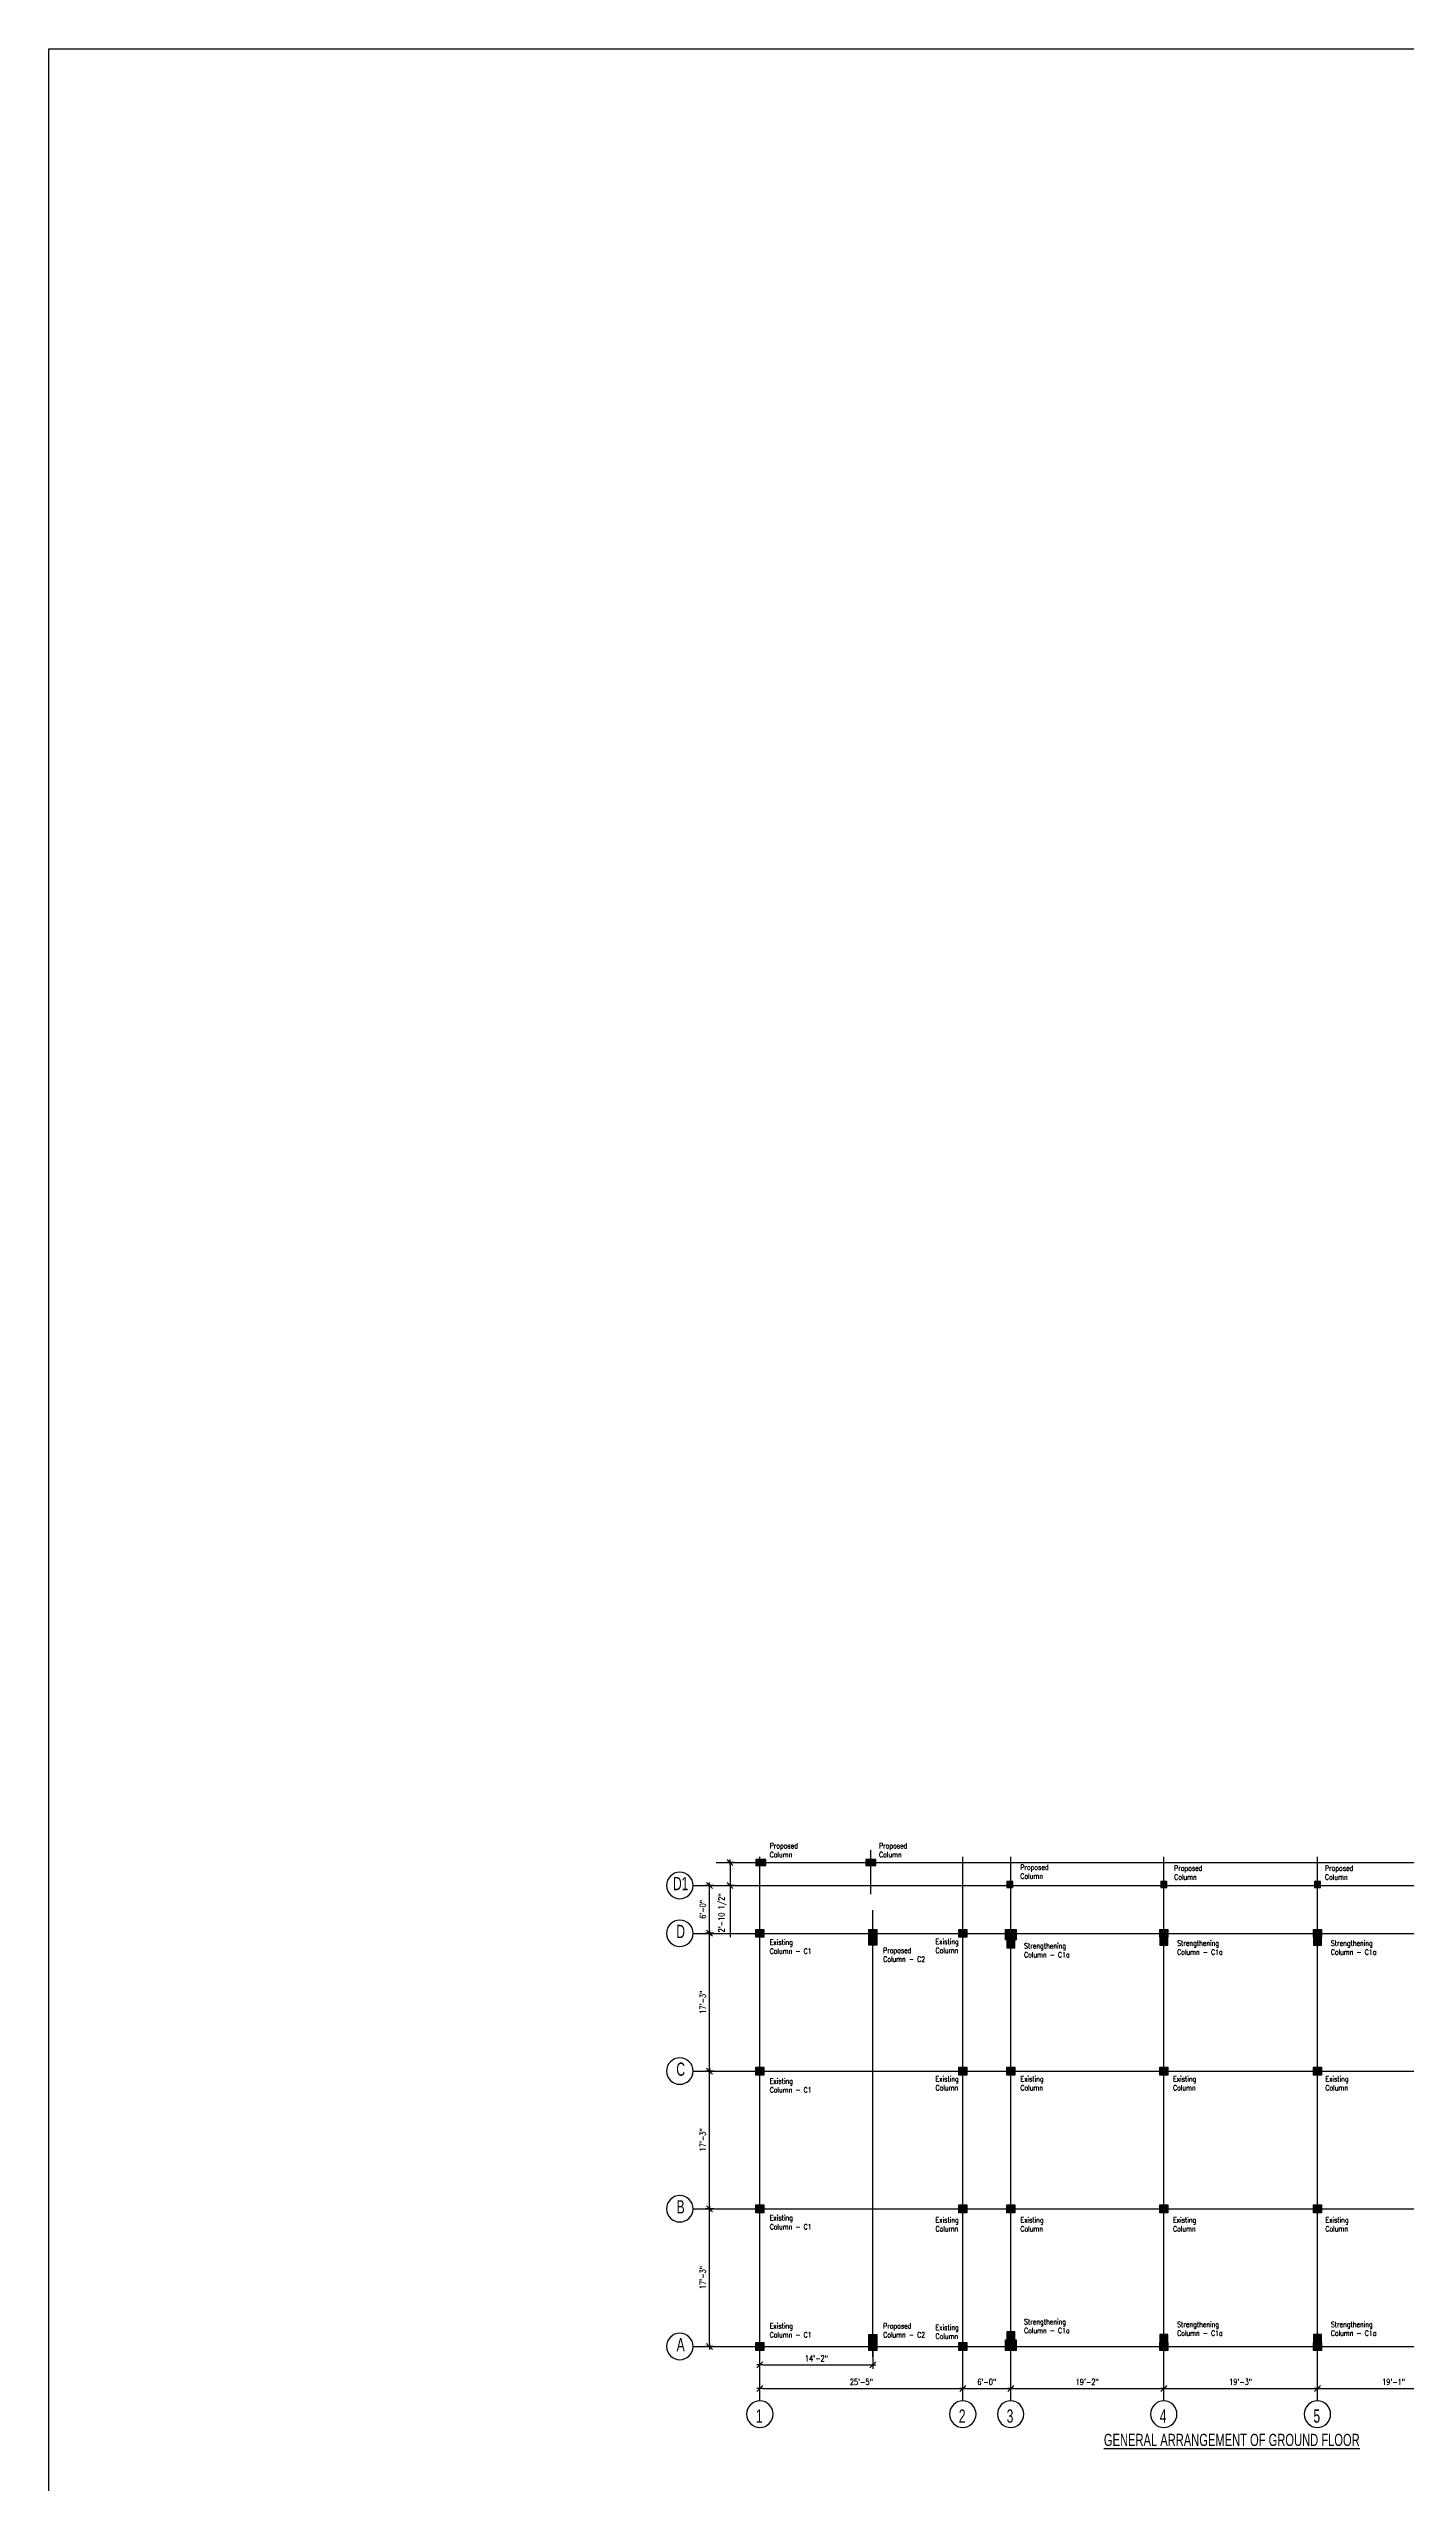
# Model space of a CAD drawing. Extents: x -95606 to 113309, y -42160 to -940.
# Drawn here: x -34075 to -32035, y -19478 to -15818 of the extents above; entities that cross this region are included whole.
import ezdxf
from ezdxf.enums import TextEntityAlignment as Align

# ---------------------------------------------------------------- set-up
doc = ezdxf.new("R2010")
doc.units = 0
doc.header["$LTSCALE"] = 0.02
doc.header["$MEASUREMENT"] = 0
doc.header["$PDMODE"] = 3
doc.header["$PDSIZE"] = -2
doc.linetypes.add('CENTER', pattern=[50.8, 31.75, -6.35, 6.35, -6.35])
doc.layers.get('0').update_dxf_attribs({"linetype": 'CONTINUOUS'})
doc.layers.get('DEFPOINTS').update_dxf_attribs({"linetype": 'CONTINUOUS'})
for name, color, linetype in [('A-2TEXT', 4, 'CONTINUOUS'), ('COL1', 5, 'CONTINUOUS'), ('COLUMN TEXT', 2, 'CONTINUOUS'), ('dimentions', 8, 'CONTINUOUS'), ('DROP', 7, 'CONTINUOUS'), ('GRID', 8, 'CENTER'), ('HATCH1', 7, 'CONTINUOUS'), ('TEXT-1', 2, 'CONTINUOUS')]:
    doc.layers.add(name, color=color, linetype=linetype)
doc.layers.add('COL HATCH', color=253, linetype='CONTINUOUS', lineweight=5)
doc.styles.add('ROMANS', font='romans.shx', dxfattribs={"width": 0.8})
doc.styles.add('STYLE2', font='arial.ttf', dxfattribs={"width": 0.8})
doc.styles.add('style5', font='romans.shx', dxfattribs={"width": 0.7, "height": 8})
doc.dimstyles.new('TK96', dxfattribs={"dimscale": 96, "dimtxt": 0.09375, "dimasz": 0.046875, "dimexe": 0.0625, "dimexo": 0.015625, "dimgap": 0.046875, "dimtad": 1, "dimzin": 11, "dimdsep": 46, "dimlunit": 4, "dimtxsty": 'ROMANS', "dimblk1": 'TK1', "dimblk2": 'TK1', "dimsah": 1, "dimcen": 0.09375, "dimclrd": 1, "dimclre": 1, "dimclrt": 2, "dimadec": 0, "dimazin": 0, "dimtfac": 1, "dimtofl": 0, "dimtmove": 0, "dimatfit": 3, "dimldrblk": 'TK1', "dimfxl": 1, "dimfrac": 2, "dimtolj": 1, "dimtzin": 9, "dimarcsym": 0})

# ---------------------------------------------------------------- blocks, each defined once
blk = doc.blocks.new('GRID')
at = {"color": 1, "linetype": 'Continuous'}
blk.add_circle((0, 0), 19.9, dxfattribs=at)
at = {"layer": 'A-2TEXT', "linetype": 'Continuous', "style": 'STYLE2', "width": 0.65}
blk.add_attdef('A', text='', height=19.9, rotation=359.9735, dxfattribs=at).set_placement((-1, -7.1), align=Align.CENTER)
blk = doc.blocks.new('TK1')
at = {"color": 4, "linetype": 'Continuous'}
blk.add_line((-1, -1), (1, 1), dxfattribs=at)
at = {"color": 1, "linetype": 'ByBlock'}
blk.add_line((-1, 0), (1, 0), dxfattribs=at)
blk = doc.blocks.new('*D896')
at = {"layer": 'DEFPOINTS', "color": 0, "lineweight": -2, "transparency": 16777216}
for p in [(-33082, -19065.1), (-33074.1, -19065.1), (-33074.1, -19272.1)]:
    blk.add_point(p, dxfattribs=at)
at = {"layer": 'dimentions', "color": 1, "linetype": 'Continuous', "lineweight": -2, "transparency": 16777216}
for p, q in [((-33075.6, -19065.1), (-33088, -19065.1)), ((-33082, -19267.6), (-33082, -19069.6)), ((-33075.6, -19272.1), (-33088, -19272.1))]:
    blk.add_line(p, q, dxfattribs=at)
at = {"layer": 'dimentions', "color": 1, "lineweight": -2, "transparency": 16777216, "xscale": 4.5, "yscale": 4.5, "zscale": 4.5}
for p, rotation in [((-33082, -19065.1), 90), ((-33082, -19272.1), 270)]:
    blk.add_blockref('TK1', p, dxfattribs=dict(at, rotation=rotation))
at = {"layer": 'dimentions', "color": 2, "transparency": 16777216, "insert": (-33091.9, -19168.6), "char_height": 9, "attachment_point": 5, "rotation": 90, "style": 'ROMANS'}
blk.add_mtext('\\A1;17\'-3"', dxfattribs=at)
blk = doc.blocks.new('*D897')
at = {"layer": 'DEFPOINTS', "color": 0, "lineweight": -2, "transparency": 16777216}
for p in [(-33082, -18858.1), (-33074.1, -18858.1), (-33074.1, -19065.1)]:
    blk.add_point(p, dxfattribs=at)
at = {"layer": 'dimentions', "color": 1, "linetype": 'Continuous', "lineweight": -2, "transparency": 16777216}
for p, q in [((-33075.6, -18858.1), (-33088, -18858.1)), ((-33082, -19060.6), (-33082, -18862.6)), ((-33075.6, -19065.1), (-33088, -19065.1))]:
    blk.add_line(p, q, dxfattribs=at)
at = {"layer": 'dimentions', "color": 1, "lineweight": -2, "transparency": 16777216, "xscale": 4.5, "yscale": 4.5, "zscale": 4.5}
for p, rotation in [((-33082, -18858.1), 90), ((-33082, -19065.1), 270)]:
    blk.add_blockref('TK1', p, dxfattribs=dict(at, rotation=rotation))
at = {"layer": 'dimentions', "color": 2, "transparency": 16777216, "insert": (-33091.9, -18961.6), "char_height": 9, "attachment_point": 5, "rotation": 90, "style": 'ROMANS'}
blk.add_mtext('\\A1;17\'-3"', dxfattribs=at)
blk = doc.blocks.new('*D898')
at = {"layer": 'DEFPOINTS', "color": 0, "lineweight": -2, "transparency": 16777216}
for p in [(-33082, -18651.1), (-33074.1, -18651.1), (-33074.1, -18858.1)]:
    blk.add_point(p, dxfattribs=at)
at = {"layer": 'dimentions', "color": 1, "linetype": 'Continuous', "lineweight": -2, "transparency": 16777216}
for p, q in [((-33075.6, -18651.1), (-33088, -18651.1)), ((-33082, -18853.6), (-33082, -18655.6)), ((-33075.6, -18858.1), (-33088, -18858.1))]:
    blk.add_line(p, q, dxfattribs=at)
at = {"layer": 'dimentions', "color": 1, "lineweight": -2, "transparency": 16777216, "xscale": 4.5, "yscale": 4.5, "zscale": 4.5}
for p, rotation in [((-33082, -18651.1), 90), ((-33082, -18858.1), 270)]:
    blk.add_blockref('TK1', p, dxfattribs=dict(at, rotation=rotation))
at = {"layer": 'dimentions', "color": 2, "transparency": 16777216, "insert": (-33091.9, -18754.6), "char_height": 9, "attachment_point": 5, "rotation": 90, "style": 'ROMANS'}
blk.add_mtext('\\A1;17\'-3"', dxfattribs=at)
blk = doc.blocks.new('*D899')
at = {"layer": 'DEFPOINTS', "color": 0, "lineweight": -2, "transparency": 16777216}
for p in [(-33082, -18579.1), (-33074.1, -18579.1), (-33074.1, -18651.1)]:
    blk.add_point(p, dxfattribs=at)
at = {"layer": 'dimentions', "color": 1, "linetype": 'Continuous', "lineweight": -2, "transparency": 16777216}
for p, q in [((-33075.6, -18579.1), (-33088, -18579.1)), ((-33082, -18646.6), (-33082, -18583.6)), ((-33075.6, -18651.1), (-33088, -18651.1))]:
    blk.add_line(p, q, dxfattribs=at)
at = {"layer": 'dimentions', "color": 1, "lineweight": -2, "transparency": 16777216, "xscale": 4.5, "yscale": 4.5, "zscale": 4.5}
for p, rotation in [((-33082, -18579.1), 90), ((-33082, -18651.1), 270)]:
    blk.add_blockref('TK1', p, dxfattribs=dict(at, rotation=rotation))
at = {"layer": 'dimentions', "color": 2, "transparency": 16777216, "insert": (-33091.9, -18615.1), "char_height": 9, "attachment_point": 5, "rotation": 90, "style": 'ROMANS'}
blk.add_mtext('\\A1;6\'-0"', dxfattribs=at)
blk = doc.blocks.new('*D900')
at = {"layer": 'DEFPOINTS', "color": 0, "lineweight": -2, "transparency": 16777216}
for p in [(-33051, -18544.6), (-33043.1, -18544.6), (-33043.1, -18579.1)]:
    blk.add_point(p, dxfattribs=at)
at = {"layer": 'dimentions', "color": 1, "linetype": 'Continuous', "lineweight": -2, "transparency": 16777216}
for p, q in [((-33044.6, -18544.6), (-33057, -18544.6)), ((-33051, -18549.1), (-33051, -18574.6)), ((-33044.6, -18579.1), (-33057, -18579.1)), ((-33051, -18579.1), (-33051, -18657.1))]:
    blk.add_line(p, q, dxfattribs=at)
at = {"layer": 'dimentions', "color": 1, "lineweight": -2, "transparency": 16777216, "xscale": 4.5, "yscale": 4.5, "zscale": 4.5}
for p, rotation in [((-33051, -18544.6), 90), ((-33051, -18579.1), 270)]:
    blk.add_blockref('TK1', p, dxfattribs=dict(at, rotation=rotation))
at = {"layer": 'dimentions', "color": 2, "transparency": 16777216, "insert": (-33062.4, -18620.4), "char_height": 9, "attachment_point": 5, "rotation": 90, "style": 'ROMANS'}
blk.add_mtext('\\A1;2\'-10 1/2"', dxfattribs=at)
blk = doc.blocks.new('*D901')
at = {"layer": 'DEFPOINTS', "color": 0, "lineweight": -2, "transparency": 16777216}
for p in [(-33006.1, -19343.4), (-32701.1, -19335.4), (-32701.1, -19343.4)]:
    blk.add_point(p, dxfattribs=at)
at = {"layer": 'dimentions', "color": 1, "linetype": 'Continuous', "lineweight": -2, "transparency": 16777216}
for p, q in [((-33006.1, -19341.9), (-33006.1, -19329.4)), ((-33001.6, -19335.4), (-32705.6, -19335.4)), ((-32701.1, -19341.9), (-32701.1, -19329.4))]:
    blk.add_line(p, q, dxfattribs=at)
at = {"layer": 'dimentions', "color": 1, "lineweight": -2, "transparency": 16777216, "xscale": 4.5, "yscale": 4.5, "zscale": 4.5, "rotation": 180}
blk.add_blockref('TK1', (-33006.1, -19335.4), dxfattribs=at)
at = {"layer": 'dimentions', "color": 1, "lineweight": -2, "transparency": 16777216, "xscale": 4.5, "yscale": 4.5, "zscale": 4.5}
blk.add_blockref('TK1', (-32701.1, -19335.4), dxfattribs=at)
at = {"layer": 'dimentions', "color": 2, "transparency": 16777216, "insert": (-32853.6, -19325.5), "char_height": 9, "attachment_point": 5, "style": 'ROMANS'}
blk.add_mtext('\\A1;25\'-5"', dxfattribs=at)
blk = doc.blocks.new('*D902')
at = {"layer": 'DEFPOINTS', "color": 0, "lineweight": -2, "transparency": 16777216}
for p in [(-32701.1, -19343.4), (-32629.1, -19335.4), (-32629.1, -19335.4)]:
    blk.add_point(p, dxfattribs=at)
at = {"layer": 'dimentions', "color": 1, "linetype": 'Continuous', "lineweight": -2, "transparency": 16777216}
for p, q in [((-32701.1, -19341.9), (-32701.1, -19329.4)), ((-32696.6, -19335.4), (-32633.6, -19335.4)), ((-32629.1, -19333.9), (-32629.1, -19329.4))]:
    blk.add_line(p, q, dxfattribs=at)
at = {"layer": 'dimentions', "color": 1, "lineweight": -2, "transparency": 16777216, "xscale": 4.5, "yscale": 4.5, "zscale": 4.5, "rotation": 180}
blk.add_blockref('TK1', (-32701.1, -19335.4), dxfattribs=at)
at = {"layer": 'dimentions', "color": 1, "lineweight": -2, "transparency": 16777216, "xscale": 4.5, "yscale": 4.5, "zscale": 4.5}
blk.add_blockref('TK1', (-32629.1, -19335.4), dxfattribs=at)
at = {"layer": 'dimentions', "color": 2, "transparency": 16777216, "insert": (-32665.1, -19325.5), "char_height": 9, "attachment_point": 5, "style": 'ROMANS'}
blk.add_mtext('\\A1;6\'-0"', dxfattribs=at)
blk = doc.blocks.new('*D903')
at = {"layer": 'DEFPOINTS', "color": 0, "lineweight": -2, "transparency": 16777216}
for p in [(-32629.1, -19335.4), (-32399.1, -19335.4), (-32399.1, -19335.4)]:
    blk.add_point(p, dxfattribs=at)
at = {"layer": 'dimentions', "color": 1, "linetype": 'Continuous', "lineweight": -2, "transparency": 16777216}
for p, q in [((-32629.1, -19333.9), (-32629.1, -19329.4)), ((-32624.6, -19335.4), (-32403.6, -19335.4)), ((-32399.1, -19333.9), (-32399.1, -19329.4))]:
    blk.add_line(p, q, dxfattribs=at)
at = {"layer": 'dimentions', "color": 1, "lineweight": -2, "transparency": 16777216, "xscale": 4.5, "yscale": 4.5, "zscale": 4.5, "rotation": 180}
blk.add_blockref('TK1', (-32629.1, -19335.4), dxfattribs=at)
at = {"layer": 'dimentions', "color": 1, "lineweight": -2, "transparency": 16777216, "xscale": 4.5, "yscale": 4.5, "zscale": 4.5}
blk.add_blockref('TK1', (-32399.1, -19335.4), dxfattribs=at)
at = {"layer": 'dimentions', "color": 2, "transparency": 16777216, "insert": (-32514.1, -19325.5), "char_height": 9, "attachment_point": 5, "style": 'ROMANS'}
blk.add_mtext('\\A1;19\'-2"', dxfattribs=at)
blk = doc.blocks.new('*D904')
at = {"layer": 'DEFPOINTS', "color": 0, "lineweight": -2, "transparency": 16777216}
for p in [(-32399.1, -19335.4), (-32168.1, -19335.4), (-32168.1, -19335.4)]:
    blk.add_point(p, dxfattribs=at)
at = {"layer": 'dimentions', "color": 1, "linetype": 'Continuous', "lineweight": -2, "transparency": 16777216}
for p, q in [((-32399.1, -19333.9), (-32399.1, -19329.4)), ((-32394.6, -19335.4), (-32172.6, -19335.4)), ((-32168.1, -19333.9), (-32168.1, -19329.4))]:
    blk.add_line(p, q, dxfattribs=at)
at = {"layer": 'dimentions', "color": 1, "lineweight": -2, "transparency": 16777216, "xscale": 4.5, "yscale": 4.5, "zscale": 4.5, "rotation": 180}
blk.add_blockref('TK1', (-32399.1, -19335.4), dxfattribs=at)
at = {"layer": 'dimentions', "color": 1, "lineweight": -2, "transparency": 16777216, "xscale": 4.5, "yscale": 4.5, "zscale": 4.5}
blk.add_blockref('TK1', (-32168.1, -19335.4), dxfattribs=at)
at = {"layer": 'dimentions', "color": 2, "transparency": 16777216, "insert": (-32283.6, -19325.5), "char_height": 9, "attachment_point": 5, "style": 'ROMANS'}
blk.add_mtext('\\A1;19\'-3"', dxfattribs=at)
blk = doc.blocks.new('*D905')
at = {"layer": 'DEFPOINTS', "color": 0, "lineweight": -2, "transparency": 16777216}
for p in [(-32168.1, -19335.4), (-31939.1, -19335.4), (-31939.1, -19335.4)]:
    blk.add_point(p, dxfattribs=at)
at = {"layer": 'dimentions', "color": 1, "linetype": 'Continuous', "lineweight": -2, "transparency": 16777216}
for p, q in [((-32168.1, -19333.9), (-32168.1, -19329.4)), ((-32163.6, -19335.4), (-31943.6, -19335.4)), ((-31939.1, -19333.9), (-31939.1, -19329.4))]:
    blk.add_line(p, q, dxfattribs=at)
at = {"layer": 'dimentions', "color": 1, "lineweight": -2, "transparency": 16777216, "xscale": 4.5, "yscale": 4.5, "zscale": 4.5, "rotation": 180}
blk.add_blockref('TK1', (-32168.1, -19335.4), dxfattribs=at)
at = {"layer": 'dimentions', "color": 1, "lineweight": -2, "transparency": 16777216, "xscale": 4.5, "yscale": 4.5, "zscale": 4.5}
blk.add_blockref('TK1', (-31939.1, -19335.4), dxfattribs=at)
at = {"layer": 'dimentions', "color": 2, "transparency": 16777216, "insert": (-32053.6, -19325.5), "char_height": 9, "attachment_point": 5, "style": 'ROMANS'}
blk.add_mtext('\\A1;19\'-1"', dxfattribs=at)
blk = doc.blocks.new('*D909')
at = {"layer": 'DEFPOINTS', "color": 0, "lineweight": -2, "transparency": 16777216}
for p in [(-32836.1, -19277.7), (-33006.1, -19308), (-32836.1, -19300)]:
    blk.add_point(p, dxfattribs=at)
at = {"layer": 'dimentions', "color": 1, "linetype": 'Continuous', "lineweight": -2, "transparency": 16777216}
for p, q in [((-32836.1, -19279.2), (-32836.1, -19306)), ((-33006.1, -19306.5), (-33006.1, -19294)), ((-33001.6, -19300), (-32840.6, -19300))]:
    blk.add_line(p, q, dxfattribs=at)
at = {"layer": 'dimentions', "color": 1, "lineweight": -2, "transparency": 16777216, "xscale": 4.5, "yscale": 4.5, "zscale": 4.5, "rotation": 180}
blk.add_blockref('TK1', (-33006.1, -19300), dxfattribs=at)
at = {"layer": 'dimentions', "color": 1, "lineweight": -2, "transparency": 16777216, "xscale": 4.5, "yscale": 4.5, "zscale": 4.5}
blk.add_blockref('TK1', (-32836.1, -19300), dxfattribs=at)
at = {"layer": 'dimentions', "color": 2, "transparency": 16777216, "insert": (-32921.1, -19290.2), "char_height": 9, "attachment_point": 5, "style": 'ROMANS'}
blk.add_mtext('\\A1;14\'-2"', dxfattribs=at)

msp = doc.modelspace()

# ---------------------------------------------------------------- hatches: boundary and pattern name
at = {"layer": 'COL HATCH'}
for points in [[(-32997.146, -18549.141), (-32997.146, -18540.141), (-33012.146, -18540.141), (-33012.146, -18549.141)], [(-32831.646, -18549.141), (-32831.646, -18540.141), (-32846.646, -18540.141), (-32846.646, -18549.141)], [(-32635.146, -18582.141), (-32626.146, -18582.141), (-32626.146, -18573.141), (-32635.146, -18573.141)], [(-32635.146, -18582.141), (-32626.146, -18582.141), (-32626.146, -18573.141), (-32635.146, -18573.141)], [(-32403.646, -18582.141), (-32394.646, -18582.141), (-32394.646, -18573.141), (-32403.646, -18573.141)], [(-32172.646, -18582.141), (-32163.646, -18582.141), (-32163.646, -18573.141), (-32172.646, -18573.141)], [(-32172.646, -18582.141), (-32163.646, -18582.141), (-32163.646, -18573.141), (-32172.646, -18573.141)]]:
    msp.add_hatch(color=256, dxfattribs=at).paths.add_polyline_path(points)
at = {"layer": 'COL HATCH', "lineweight": -2}
h = msp.add_hatch(dxfattribs=at)
h.set_pattern_fill('ANSI31', color=256, scale=10)
h.paths.add_polyline_path([(-33012.146, -18645.141), (-33000.146, -18645.141), (-33000.146, -18657.141), (-33012.146, -18657.141)])
at = {"layer": 'COL HATCH'}
h = msp.add_hatch(color=254, dxfattribs=at)
h.dxf.hatch_style = 1
h.set_gradient(color1=(192, 192, 192), color2=(192, 192, 192), tint=1)
h.paths.add_polyline_path([(-32842.146, -18645.141), (-32830.146, -18645.141), (-32830.146, -18669.141), (-32842.146, -18669.141)])
at = {"layer": 'COL HATCH', "lineweight": -2}
h = msp.add_hatch(dxfattribs=at)
h.set_pattern_fill('ANSI31', color=253, scale=10)
h.paths.add_polyline_path([(-32707.146, -18645.141), (-32695.146, -18645.141), (-32695.146, -18657.141), (-32707.146, -18657.141)])
h = msp.add_hatch(dxfattribs=at)
h.set_pattern_fill('ANSI31', color=253, scale=10)
h.paths.add_polyline_path([(-32637.146, -18645.141), (-32621.146, -18645.141), (-32621.146, -18661.141), (-32637.146, -18661.141)])
at = {"layer": 'COL HATCH'}
h = msp.add_hatch(color=254, dxfattribs=at)
h.dxf.hatch_style = 1
h.set_gradient(color1=(192, 192, 192), color2=(192, 192, 192), tint=1)
h.paths.add_polyline_path([(-32635.146, -18661.141), (-32635.146, -18673.141), (-32623.146, -18673.141), (-32623.146, -18661.141)])
at = {"layer": 'COL HATCH', "lineweight": -2}
h = msp.add_hatch(dxfattribs=at)
h.set_pattern_fill('ANSI31', color=253, scale=10)
h.paths.add_polyline_path([(-32405.146, -18645.141), (-32393.146, -18645.141), (-32393.146, -18657.141), (-32405.146, -18657.141)])
at = {"layer": 'COL HATCH'}
h = msp.add_hatch(color=254, dxfattribs=at)
h.dxf.hatch_style = 1
h.set_gradient(color1=(192, 192, 192), color2=(192, 192, 192), tint=1)
h.paths.add_polyline_path([(-32405.146, -18657.141), (-32405.146, -18669.141), (-32393.146, -18669.141), (-32393.146, -18657.141)])
at = {"layer": 'COL HATCH', "lineweight": -2}
h = msp.add_hatch(dxfattribs=at)
h.set_pattern_fill('ANSI31', color=253, scale=10)
h.paths.add_polyline_path([(-32174.146, -18645.141), (-32162.146, -18645.141), (-32162.146, -18657.141), (-32174.146, -18657.141)])
at = {"layer": 'COL HATCH'}
h = msp.add_hatch(color=254, dxfattribs=at)
h.dxf.hatch_style = 1
h.set_gradient(color1=(192, 192, 192), color2=(192, 192, 192), tint=1)
h.paths.add_polyline_path([(-32174.146, -18657.141), (-32174.146, -18669.141), (-32162.146, -18669.141), (-32162.146, -18657.141)])
at = {"layer": 'COL HATCH', "lineweight": -2}
h = msp.add_hatch(dxfattribs=at)
h.set_pattern_fill('ANSI31', color=256, scale=10)
h.paths.add_polyline_path([(-33012.146, -18852.141), (-33000.146, -18852.141), (-33000.146, -18864.141), (-33012.146, -18864.141)])
h = msp.add_hatch(dxfattribs=at)
h.set_pattern_fill('ANSI31', color=253, scale=10)
h.paths.add_polyline_path([(-32707.146, -18852.141), (-32695.146, -18852.141), (-32695.146, -18864.141), (-32707.146, -18864.141)])
h = msp.add_hatch(dxfattribs=at)
h.set_pattern_fill('ANSI31', color=253, scale=10)
h.paths.add_polyline_path([(-32635.146, -18852.141), (-32623.146, -18852.141), (-32623.146, -18864.141), (-32635.146, -18864.141)])
h = msp.add_hatch(dxfattribs=at)
h.set_pattern_fill('ANSI31', color=253, scale=10)
h.paths.add_polyline_path([(-32405.146, -18852.141), (-32393.146, -18852.141), (-32393.146, -18864.141), (-32405.146, -18864.141)])
h = msp.add_hatch(dxfattribs=at)
h.set_pattern_fill('ANSI31', color=253, scale=10)
h.paths.add_polyline_path([(-32174.146, -18852.141), (-32162.146, -18852.141), (-32162.146, -18864.141), (-32174.146, -18864.141)])
h = msp.add_hatch(dxfattribs=at)
h.set_pattern_fill('ANSI31', color=256, scale=10)
h.paths.add_polyline_path([(-33012.146, -19059.141), (-33000.146, -19059.141), (-33000.146, -19071.141), (-33012.146, -19071.141)])
h = msp.add_hatch(dxfattribs=at)
h.set_pattern_fill('ANSI31', color=253, scale=10)
h.paths.add_polyline_path([(-32707.146, -19059.141), (-32695.146, -19059.141), (-32695.146, -19071.141), (-32707.146, -19071.141)])
h = msp.add_hatch(dxfattribs=at)
h.set_pattern_fill('ANSI31', color=253, scale=10)
h.paths.add_polyline_path([(-32635.146, -19059.141), (-32623.146, -19059.141), (-32623.146, -19071.141), (-32635.146, -19071.141)])
h = msp.add_hatch(dxfattribs=at)
h.set_pattern_fill('ANSI31', color=253, scale=10)
h.paths.add_polyline_path([(-32405.146, -19059.141), (-32393.146, -19059.141), (-32393.146, -19071.141), (-32405.146, -19071.141)])
h = msp.add_hatch(dxfattribs=at)
h.set_pattern_fill('ANSI31', color=253, scale=10)
h.paths.add_polyline_path([(-32174.146, -19059.141), (-32162.146, -19059.141), (-32162.146, -19071.141), (-32174.146, -19071.141)])
at = {"layer": 'COL HATCH'}
h = msp.add_hatch(color=254, dxfattribs=at)
h.dxf.hatch_style = 1
h.set_gradient(color1=(192, 192, 192), color2=(192, 192, 192), tint=1)
h.paths.add_polyline_path([(-32635.146, -19250.141), (-32635.146, -19262.141), (-32623.146, -19262.141), (-32623.146, -19250.141)])
at = {"layer": 'COL HATCH', "lineweight": -2}
h = msp.add_hatch(dxfattribs=at)
h.set_pattern_fill('ANSI31', color=256, scale=10)
h.paths.add_polyline_path([(-33012.146, -19266.141), (-33000.146, -19266.141), (-33000.146, -19278.141), (-33012.146, -19278.141)])
at = {"layer": 'COL HATCH'}
h = msp.add_hatch(color=254, dxfattribs=at)
h.dxf.hatch_style = 1
h.set_gradient(color1=(192, 192, 192), color2=(192, 192, 192), tint=1)
h.paths.add_polyline_path([(-32842.146, -19254.141), (-32830.146, -19254.141), (-32830.146, -19278.141), (-32842.146, -19278.141)])
at = {"layer": 'COL HATCH', "lineweight": -2}
h = msp.add_hatch(dxfattribs=at)
h.set_pattern_fill('ANSI31', color=256, scale=10)
h.paths.add_polyline_path([(-32707.146, -19266.141), (-32695.146, -19266.141), (-32695.146, -19278.141), (-32707.146, -19278.141)])
h = msp.add_hatch(dxfattribs=at)
h.set_pattern_fill('ANSI31', color=253, scale=10)
h.paths.add_polyline_path([(-32637.146, -19262.141), (-32621.146, -19262.141), (-32621.146, -19278.141), (-32637.146, -19278.141)])
at = {"layer": 'COL HATCH'}
h = msp.add_hatch(color=254, dxfattribs=at)
h.dxf.hatch_style = 1
h.set_gradient(color1=(192, 192, 192), color2=(192, 192, 192), tint=1)
h.paths.add_polyline_path([(-32405.146, -19254.141), (-32405.146, -19266.141), (-32393.146, -19266.141), (-32393.146, -19254.141)])
at = {"layer": 'COL HATCH', "lineweight": -2}
h = msp.add_hatch(dxfattribs=at)
h.set_pattern_fill('ANSI31', color=253, scale=10)
h.paths.add_polyline_path([(-32405.146, -19266.141), (-32393.146, -19266.141), (-32393.146, -19278.141), (-32405.146, -19278.141)])
at = {"layer": 'COL HATCH'}
h = msp.add_hatch(color=254, dxfattribs=at)
h.dxf.hatch_style = 1
h.set_gradient(color1=(192, 192, 192), color2=(192, 192, 192), tint=1)
h.paths.add_polyline_path([(-32174.146, -19254.141), (-32174.146, -19266.141), (-32162.146, -19266.141), (-32162.146, -19254.141)])
at = {"layer": 'COL HATCH', "lineweight": -2}
h = msp.add_hatch(dxfattribs=at)
h.set_pattern_fill('ANSI31', color=253, scale=10)
h.paths.add_polyline_path([(-32174.146, -19266.141), (-32162.146, -19266.141), (-32162.146, -19278.141), (-32174.146, -19278.141)])

# ---------------------------------------------------------------- linework, layer by layer
at = {"layer": 'COL1'}
for points in [[(-32997.146, -18549.141), (-32997.146, -18540.141), (-33012.146, -18540.141), (-33012.146, -18549.141)], [(-32831.646, -18549.141), (-32831.646, -18540.141), (-32846.646, -18540.141), (-32846.646, -18549.141)], [(-32635.146, -18582.141), (-32626.146, -18582.141), (-32626.146, -18573.141), (-32635.146, -18573.141)], [(-32403.646, -18582.141), (-32394.646, -18582.141), (-32394.646, -18573.141), (-32403.646, -18573.141)], [(-32172.646, -18582.141), (-32163.646, -18582.141), (-32163.646, -18573.141), (-32172.646, -18573.141)], [(-33012.146, -18645.141), (-33000.146, -18645.141), (-33000.146, -18657.141), (-33012.146, -18657.141)], [(-32842.146, -18645.141), (-32830.146, -18645.141), (-32830.146, -18669.141), (-32842.146, -18669.141)], [(-32707.146, -18645.141), (-32695.146, -18645.141), (-32695.146, -18657.141), (-32707.146, -18657.141)], [(-32637.146, -18645.141), (-32621.146, -18645.141), (-32621.146, -18661.141), (-32637.146, -18661.141)], [(-32405.146, -18645.141), (-32393.146, -18645.141), (-32393.146, -18657.141), (-32405.146, -18657.141)], [(-32174.146, -18645.141), (-32162.146, -18645.141), (-32162.146, -18657.141), (-32174.146, -18657.141)], [(-33012.146, -18852.141), (-33000.146, -18852.141), (-33000.146, -18864.141), (-33012.146, -18864.141)], [(-32707.146, -18852.141), (-32695.146, -18852.141), (-32695.146, -18864.141), (-32707.146, -18864.141)], [(-32635.146, -18852.141), (-32623.146, -18852.141), (-32623.146, -18864.141), (-32635.146, -18864.141)], [(-32405.146, -18852.141), (-32393.146, -18852.141), (-32393.146, -18864.141), (-32405.146, -18864.141)], [(-32174.146, -18852.141), (-32162.146, -18852.141), (-32162.146, -18864.141), (-32174.146, -18864.141)], [(-33012.146, -19059.141), (-33000.146, -19059.141), (-33000.146, -19071.141), (-33012.146, -19071.141)], [(-32707.146, -19059.141), (-32695.146, -19059.141), (-32695.146, -19071.141), (-32707.146, -19071.141)], [(-32635.146, -19059.141), (-32623.146, -19059.141), (-32623.146, -19071.141), (-32635.146, -19071.141)], [(-32405.146, -19059.141), (-32393.146, -19059.141), (-32393.146, -19071.141), (-32405.146, -19071.141)], [(-32174.146, -19059.141), (-32162.146, -19059.141), (-32162.146, -19071.141), (-32174.146, -19071.141)], [(-33012.146, -19266.141), (-33000.146, -19266.141), (-33000.146, -19278.141), (-33012.146, -19278.141)], [(-32842.146, -19254.141), (-32830.146, -19254.141), (-32830.146, -19278.141), (-32842.146, -19278.141)], [(-32707.146, -19266.141), (-32695.146, -19266.141), (-32695.146, -19278.141), (-32707.146, -19278.141)], [(-32637.146, -19262.141), (-32621.146, -19262.141), (-32621.146, -19278.141), (-32637.146, -19278.141)], [(-32405.146, -19266.141), (-32393.146, -19266.141), (-32393.146, -19278.141), (-32405.146, -19278.141)], [(-32174.146, -19266.141), (-32162.146, -19266.141), (-32162.146, -19278.141), (-32174.146, -19278.141)]]:
    msp.add_lwpolyline(points, close=True, dxfattribs=at)
for points in [[(-32635.146, -18661.141), (-32635.146, -18673.141), (-32623.146, -18673.141), (-32623.146, -18661.141), (-32635.146, -18661.141)], [(-32405.146, -18657.141), (-32405.146, -18669.141), (-32393.146, -18669.141), (-32393.146, -18657.141), (-32405.146, -18657.141)], [(-32174.146, -18657.141), (-32174.146, -18669.141), (-32162.146, -18669.141), (-32162.146, -18657.141), (-32174.146, -18657.141)], [(-32635.146, -19250.141), (-32635.146, -19262.141), (-32623.146, -19262.141), (-32623.146, -19250.141), (-32635.146, -19250.141)], [(-32405.146, -19254.141), (-32405.146, -19266.141), (-32393.146, -19266.141), (-32393.146, -19254.141), (-32405.146, -19254.141)], [(-32174.146, -19254.141), (-32174.146, -19266.141), (-32162.146, -19266.141), (-32162.146, -19254.141), (-32174.146, -19254.141)]]:
    msp.add_lwpolyline(points, dxfattribs=at)
at = {"layer": 'DROP', "linetype": 'CENTER', "lineweight": -2}
msp.add_lwpolyline([(-34074.971, -15817.993), (-25761.791, -15817.993), (-25761.791, -23111.355), (-34074.971, -23111.355)], close=True, dxfattribs=at)
at = {"layer": 'GRID'}
for p, q in [((-33071.681, -18544.641), (-31348.425, -18544.641)), ((-33006.146, -19354.014), (-33006.146, -18536.185)), ((-32839.146, -18592.164), (-32839.146, -18526.331)), ((-32701.146, -19354.014), (-32701.146, -18536.185)), ((-32629.146, -19354.014), (-32629.146, -18536.185)), ((-32399.146, -19354.014), (-32399.146, -18536.185)), ((-32168.146, -19354.014), (-32168.146, -18536.185)), ((-33106.502, -18579.141), (-31342.425, -18579.141)), ((-32836.146, -19287.527), (-32836.146, -18615.999)), ((-33106.518, -18651.141), (-31342.425, -18651.141)), ((-33106.518, -18858.141), (-31342.425, -18858.141)), ((-33106.518, -19065.141), (-31342.425, -19065.141)), ((-33106.518, -19272.141), (-31342.425, -19272.141))]:
    msp.add_line(p, q, dxfattribs=at)
at = {"layer": 'HATCH1'}
msp.add_lwpolyline([(-32840.646, -18645.141), (-32831.646, -18645.141), (-32831.646, -18654.141), (-32840.646, -18654.141)], close=True, dxfattribs=at)

# ---------------------------------------------------------------- block references
at = {"layer": 'GRID'}
ref = msp.add_blockref('GRID', (-33126.447, -18579.141), dxfattribs=dict(at, xscale=-1))
ref.add_attrib('A', 'D1', dxfattribs={"layer": 'A-2TEXT', "linetype": 'Continuous', "height": 19.9446, "rotation": 0.026452, "style": 'STYLE2', "width": 0.65}).set_placement((-33125.133, -18586.289), align=Align.CENTER)
ref = msp.add_blockref('GRID', (-33126.447, -18651.141), dxfattribs=dict(at, xscale=-1))
ref.add_attrib('A', 'D', dxfattribs={"layer": 'A-2TEXT', "linetype": 'Continuous', "height": 19.945, "rotation": 0.026452, "style": 'STYLE2', "width": 0.65}).set_placement((-33125.133, -18658.289), align=Align.CENTER)
ref = msp.add_blockref('GRID', (-33126.447, -18858.141), dxfattribs=dict(at, xscale=-1))
ref.add_attrib('A', 'C', dxfattribs={"layer": 'A-2TEXT', "linetype": 'Continuous', "height": 19.945, "rotation": 0.026452, "style": 'STYLE2', "width": 0.65}).set_placement((-33125.133, -18865.289), align=Align.CENTER)
ref = msp.add_blockref('GRID', (-33126.447, -19065.141), dxfattribs=dict(at, xscale=-1))
ref.add_attrib('A', 'B', dxfattribs={"layer": 'A-2TEXT', "linetype": 'Continuous', "height": 19.945, "rotation": 0.026452, "style": 'STYLE2', "width": 0.65}).set_placement((-33125.133, -19072.289), align=Align.CENTER)
ref = msp.add_blockref('GRID', (-33126.447, -19272.141), dxfattribs=dict(at, xscale=-1))
ref.add_attrib('A', 'A', dxfattribs={"layer": 'A-2TEXT', "linetype": 'Continuous', "height": 19.945, "rotation": 0.026452, "style": 'STYLE2', "width": 0.65}).set_placement((-33125.133, -19279.289), align=Align.CENTER)
ref = msp.add_blockref('GRID', (-33006.146, -19373.959), dxfattribs=dict(at, xscale=-1, rotation=180))
ref.add_attrib('A', '1', dxfattribs={"layer": 'A-2TEXT', "linetype": 'Continuous', "height": 19.945, "rotation": 0.026452, "style": 'STYLE2', "width": 0.65}).set_placement((-33007.115, -19386.756), align=Align.CENTER)
ref = msp.add_blockref('GRID', (-32701.146, -19373.959), dxfattribs=dict(at, xscale=-1, rotation=180))
ref.add_attrib('A', '2', dxfattribs={"layer": 'A-2TEXT', "linetype": 'Continuous', "height": 19.945, "rotation": 0.026452, "style": 'STYLE2', "width": 0.65}).set_placement((-32702.115, -19386.756), align=Align.CENTER)
ref = msp.add_blockref('GRID', (-32629.146, -19373.959), dxfattribs=dict(at, xscale=-1, rotation=180))
ref.add_attrib('A', '3', dxfattribs={"layer": 'A-2TEXT', "linetype": 'Continuous', "height": 19.945, "rotation": 0.026452, "style": 'STYLE2', "width": 0.65}).set_placement((-32630.115, -19386.756), align=Align.CENTER)
ref = msp.add_blockref('GRID', (-32399.146, -19373.959), dxfattribs=dict(at, xscale=-1, rotation=180))
ref.add_attrib('A', '4', dxfattribs={"layer": 'A-2TEXT', "linetype": 'Continuous', "height": 19.945, "rotation": 0.026452, "style": 'STYLE2', "width": 0.65}).set_placement((-32400.115, -19386.756), align=Align.CENTER)
ref = msp.add_blockref('GRID', (-32168.146, -19373.959), dxfattribs=dict(at, xscale=-1, rotation=180))
ref.add_attrib('A', '5', dxfattribs={"layer": 'A-2TEXT', "linetype": 'Continuous', "height": 19.945, "rotation": 0.026452, "style": 'STYLE2', "width": 0.65}).set_placement((-32169.115, -19386.756), align=Align.CENTER)

# ---------------------------------------------------------------- texts
at = {"layer": 'COLUMN TEXT', "color": 4, "char_height": 8, "attachment_point": 1, "style": 'style5'}
for s, insert, width in [('Proposed Column', (-32991.346, -18515.448), 15.38371), ('Proposed Column', (-32826.966, -18515.448), 15.38371), ('Proposed Column', (-32614.638, -18547.843), 15.38371), ('Proposed Column', (-32383.481, -18549.188), 15.38371), ('Proposed Column', (-32156.717, -18549.177), 15.38371), ('Existing Column - C1', (-32991.346, -18660.531), 60.31503), ('Existing Column ', (-32742.095, -18659.503), 60.31503), ('Strengthening Column - C1a', (-32379.053, -18661.988), 81.88033), ('Strengthening Column - C1a', (-32148.053, -18661.988), 81.88033), ('Proposed Column - C2', (-32820.845, -18672.707), 60.31503), ('Strengthening Column - C1a', (-32609.053, -18665.988), 81.88033), ('Existing Column - C1', (-32991.346, -18869.171), 60.31503), ('Existing Column ', (-32742.095, -18865.941), 60.31503), ('Existing Column ', (-32614.565, -18865.941), 60.31503), ('Existing Column ', (-32385.145, -18865.941), 60.31503), ('Existing Column ', (-32156.146, -18865.941), 60.31503), ('Existing Column - C1', (-32991.346, -19074.868), 60.31503), ('Existing Column ', (-32742.095, -19077.995), 60.31503), ('Existing Column ', (-32614.565, -19077.995), 60.31503), ('Existing Column ', (-32385.145, -19077.995), 60.31503), ('Existing Column ', (-32156.146, -19077.995), 60.31503), ('Existing Column - C1', (-32991.346, -19237.276), 60.31503), ('Proposed Column - C2', (-32820.845, -19237.276), 60.31503), ('Existing Column ', (-32742.095, -19239.515), 60.31503), ('Strengthening Column - C1a', (-32609.053, -19230.929), 81.88033), ('Strengthening Column - C1a', (-32379.053, -19234.929), 81.88033), ('Strengthening Column - C1a', (-32148.053, -19234.929), 81.88033)]:
    msp.add_mtext(s, dxfattribs=dict(at, insert=insert, width=width))
at = {"layer": 'TEXT-1', "insert": (-32489.079, -19403.496), "char_height": 18.28711, "width": 436.36172, "attachment_point": 1, "style": 'ROMANS'}
msp.add_mtext('{\\fSwis721 Cn BT|b0|i0|c0|p34;\\LGENERAL ARRANGEMENT OF GROUND FLOOR}', dxfattribs=at)

# ---------------------------------------------------------------- dimensions: what is measured, and where the dimension line sits
at = {"layer": 'dimentions'}
dim = msp.add_linear_dim(base=(-33051.042, -18544.641), p1=(-33043.108, -18579.141), p2=(-33043.108, -18544.641), angle=90, dimstyle='TK96', override={"dimfxl": 2}, dxfattribs=at)
dim.commit()
dim.dimension.update_dxf_attribs({"geometry": '*D900', "text_midpoint": (-33051.042, -18620.369), "dimtype": 160})
for base, p1, p2, picture, middle in [((-33082.007, -18579.141), (-33074.073, -18651.141), (-33074.073, -18579.141), '*D899', (-33091.864, -18615.141)), ((-33082.007, -18651.141), (-33074.073, -18858.141), (-33074.073, -18651.141), '*D898', (-33091.864, -18754.641)), ((-33082.007, -18858.141), (-33074.073, -19065.141), (-33074.073, -18858.141), '*D897', (-33091.864, -18961.641)), ((-33082.007, -19065.141), (-33074.073, -19272.141), (-33074.073, -19065.141), '*D896', (-33091.864, -19168.641))]:
    dim = msp.add_linear_dim(base=base, p1=p1, p2=p2, angle=90, dimstyle='TK96', override={"dimfxl": 2}, dxfattribs=at)
    dim.commit()
    dim.dimension.update_dxf_attribs({"geometry": picture, "text_midpoint": middle})
for base, p1, p2, picture, middle in [((-32836.146, -19300.039), (-33006.146, -19308.039), (-32836.146, -19277.679), '*D909', (-32921.146, -19290.182)), ((-32701.146, -19335.402), (-33006.146, -19343.402), (-32701.146, -19343.402), '*D901', (-32853.646, -19325.544)), ((-32629.146, -19335.402), (-32701.146, -19343.402), (-32629.146, -19335.402), '*D902', (-32665.146, -19325.544)), ((-32399.146, -19335.402), (-32629.146, -19335.402), (-32399.146, -19335.402), '*D903', (-32514.146, -19325.544)), ((-32168.146, -19335.402), (-32399.146, -19335.402), (-32168.146, -19335.402), '*D904', (-32283.646, -19325.544)), ((-31939.146, -19335.402), (-32168.146, -19335.402), (-31939.146, -19335.402), '*D905', (-32053.646, -19325.544))]:
    dim = msp.add_linear_dim(base=base, p1=p1, p2=p2, dimstyle='TK96', override={"dimfxl": 2}, dxfattribs=at)
    dim.commit()
    dim.dimension.update_dxf_attribs({"geometry": picture, "text_midpoint": middle})

doc.saveas('drawing.dxf')
